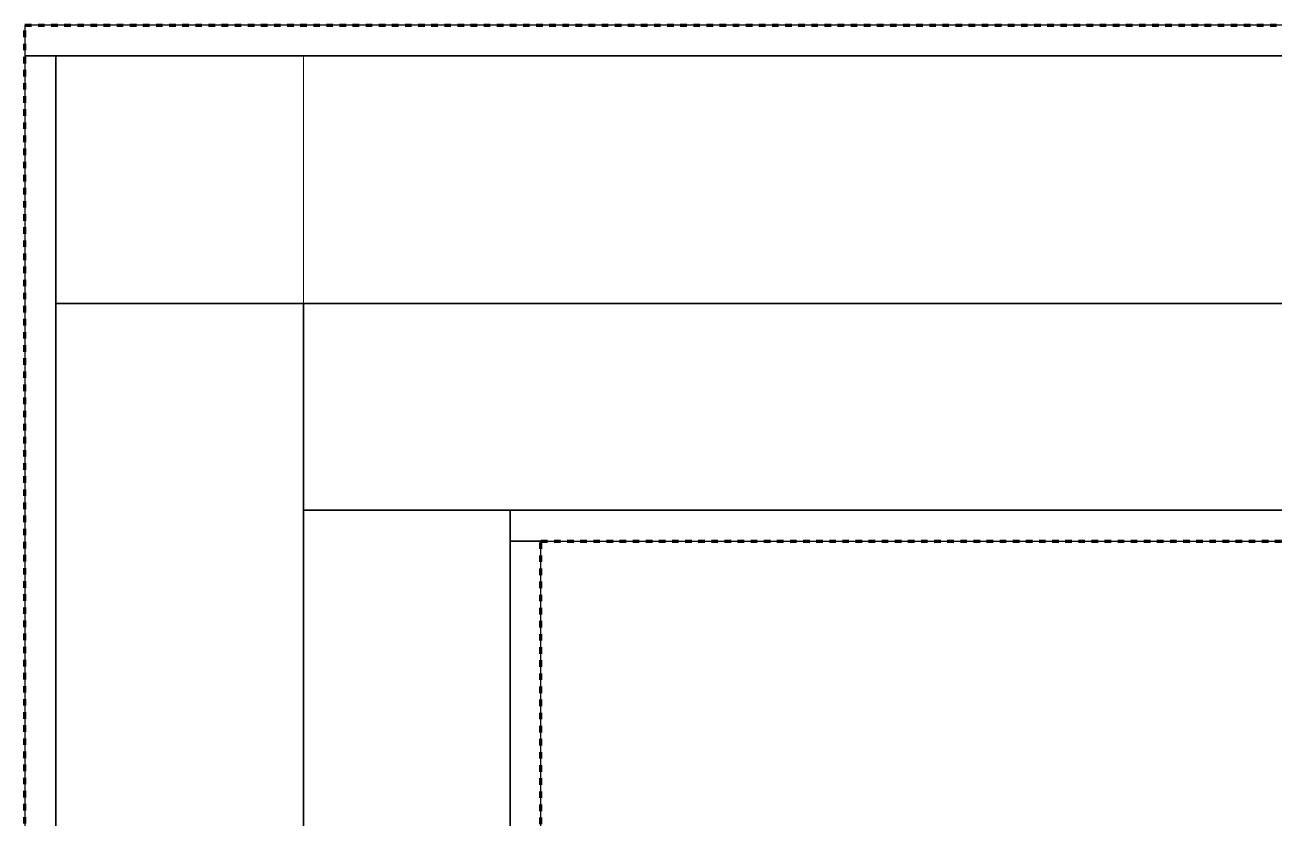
# Model space of a CAD drawing. Header units: millimetres. Extents: x -5300 to 98858, y -5196 to 93886.
# Drawn here: x 42335 to 42941, y 53880 to 54265 of the extents above; entities that cross this region are included whole.
import ezdxf

# ---------------------------------------------------------------- set-up
doc = ezdxf.new("R2010")
doc.units = ezdxf.units.MM
doc.linetypes.add('Штрих', pattern=[6.35, 3.175, -3.175])
doc.linetypes.add('Штрих_2_', pattern=[6.35, 3.175, -3.175])
for name, color, linetype, lineweight, true_color in [('_Разделитель помещений_', 4, 'Штрих', 70, 0x00ffff), ('Обобщенные модели', 7, 'Continuous', 18, 0x7f7f7f), ('Стены', 7, 'Continuous', 18, 0x7f7f7f), ('Стены разрез', 7, 'Continuous', 50, 0x7f7f7f)]:
    doc.layers.add(name, color=color, linetype=linetype, lineweight=lineweight, true_color=true_color)

# ---------------------------------------------------------------- blocks, each defined once
blk = doc.blocks.new('СТВ_Перегородка_Кирпич 222348 - СТВ_Перегородка_Кирпич 2-248893-Подвал')
at = {"layer": 'Стены', "color": 254, "true_color": 0xd4d4d4}
blk.add_line((42470, 54250), (54500, 54250), dxfattribs=at)
blk = doc.blocks.new('СТВ_Перегородка_Кирпич 222348 - СТВ_Перегородка_Кирпич 222348-248890-Подвал')
at = {"layer": 'Стены', "color": 254, "true_color": 0xd4d4d4}
for p, q in [((42335, 54265), (42335, 54265)), ((42335, 54250), (42335, 54250)), ((42350, 54250), (42350, 54250)), ((42350, 54130), (42350, 54130)), ((42470, 54130), (42470, 54130)), ((42470, 54030), (42470, 54030)), ((42570, 54030), (42570, 54030)), ((42570, 54015), (42570, 54015))]:
    blk.add_line(p, q, dxfattribs=at)
at = {"layer": 'Стены разрез', "color": 254, "lineweight": 25, "true_color": 0xd4d4d4}
for p, q in [((44835, 54265), (42335, 54265)), ((42335, 54265), (42335, 54250)), ((42335, 54250), (44835, 54250)), ((54350, 54250), (42350, 54250)), ((42350, 54250), (42350, 54130)), ((42350, 54130), (54350, 54130)), ((54350, 54130), (42470, 54130)), ((42470, 54130), (42470, 54030)), ((42470, 54030), (54350, 54030)), ((54330, 54030), (42570, 54030)), ((42570, 54030), (42570, 54015)), ((42570, 54015), (54330, 54015))]:
    blk.add_line(p, q, dxfattribs=at)
blk.add_blockref('СТВ_Перегородка_Кирпич 222348 - СТВ_Перегородка_Кирпич 2-248893-Подвал', (0, 0))
blk = doc.blocks.new('СТВ_Перегородка_Кирпич 223021 - СТВ_Перегородка_Кирпич 2-248952-Подвал')
at = {"layer": 'Стены', "color": 254, "true_color": 0xd4d4d4}
blk.add_line((42470, 52500), (42470, 54250), dxfattribs=at)
blk = doc.blocks.new('СТВ_Перегородка_Кирпич 223021 - СТВ_Перегородка_Кирпич 223021-248949-Подвал')
at = {"layer": 'Стены', "color": 254, "true_color": 0xd4d4d4}
for p, q in [((42335, 54250), (42335, 54250)), ((42350, 54250), (42350, 54250)), ((42350, 54130), (42350, 54130)), ((42470, 54130), (42470, 54130)), ((42470, 54030), (42470, 54030)), ((42570, 54030), (42570, 54030)), ((42570, 54015), (42570, 54015)), ((42585, 54015), (42585, 54015))]:
    blk.add_line(p, q, dxfattribs=at)
at = {"layer": 'Стены разрез', "color": 254, "lineweight": 25, "true_color": 0xd4d4d4}
for p, q in [((42350, 54250), (42335, 54250)), ((42335, 54250), (42335, 52570)), ((42350, 52570), (42350, 54250)), ((42470, 54130), (42350, 54130)), ((42350, 54130), (42350, 52550)), ((42470, 52550), (42470, 54130)), ((42570, 54030), (42470, 54030)), ((42470, 54030), (42470, 52550)), ((42570, 52550), (42570, 54030)), ((42585, 54015), (42570, 54015)), ((42570, 54015), (42570, 52650)), ((42585, 52650), (42585, 54015))]:
    blk.add_line(p, q, dxfattribs=at)
blk.add_blockref('СТВ_Перегородка_Кирпич 223021 - СТВ_Перегородка_Кирпич 2-248952-Подвал', (0, 0))
blk = doc.blocks.new('ПОТ-4_4_1 244780 - ПОТ-4_4_1 244780-249982-Подвал')
at = {"layer": 'Обобщенные модели', "color": 254, "true_color": 0xd4d4d4}
for p, q in [((42570, 54030), (42570, 52650)), ((54350, 54030), (42570, 54030)), ((42570, 54030), (54350, 54030)), ((42570, 52650), (42570, 54030)), ((42570, 54030), (42570, 54030))]:
    blk.add_line(p, q, dxfattribs=at)

msp = doc.modelspace()

# ---------------------------------------------------------------- linework, layer by layer
at = {"layer": '_Разделитель помещений_', "color": 131, "linetype": 'Штрих_2_', "true_color": 0xaaffff}
for p, q in [((42335, 54265), (44835, 54265)), ((42335, 52570), (42335, 54265)), ((42585, 54015), (54330, 54015)), ((42585, 52665), (42585, 54015))]:
    msp.add_line(p, q, dxfattribs=at)

# ---------------------------------------------------------------- block references
at = {"layer": 'Обобщенные модели', "color": 254, "true_color": 0xd4d4d4}
msp.add_blockref('ПОТ-4_4_1 244780 - ПОТ-4_4_1 244780-249982-Подвал', (0, 0), dxfattribs=at)
at = {"layer": 'Стены', "color": 254, "true_color": 0xd4d4d4}
for name in ['СТВ_Перегородка_Кирпич 222348 - СТВ_Перегородка_Кирпич 222348-248890-Подвал', 'СТВ_Перегородка_Кирпич 223021 - СТВ_Перегородка_Кирпич 223021-248949-Подвал']:
    msp.add_blockref(name, (0, 0), dxfattribs=at)

doc.saveas('drawing.dxf')
